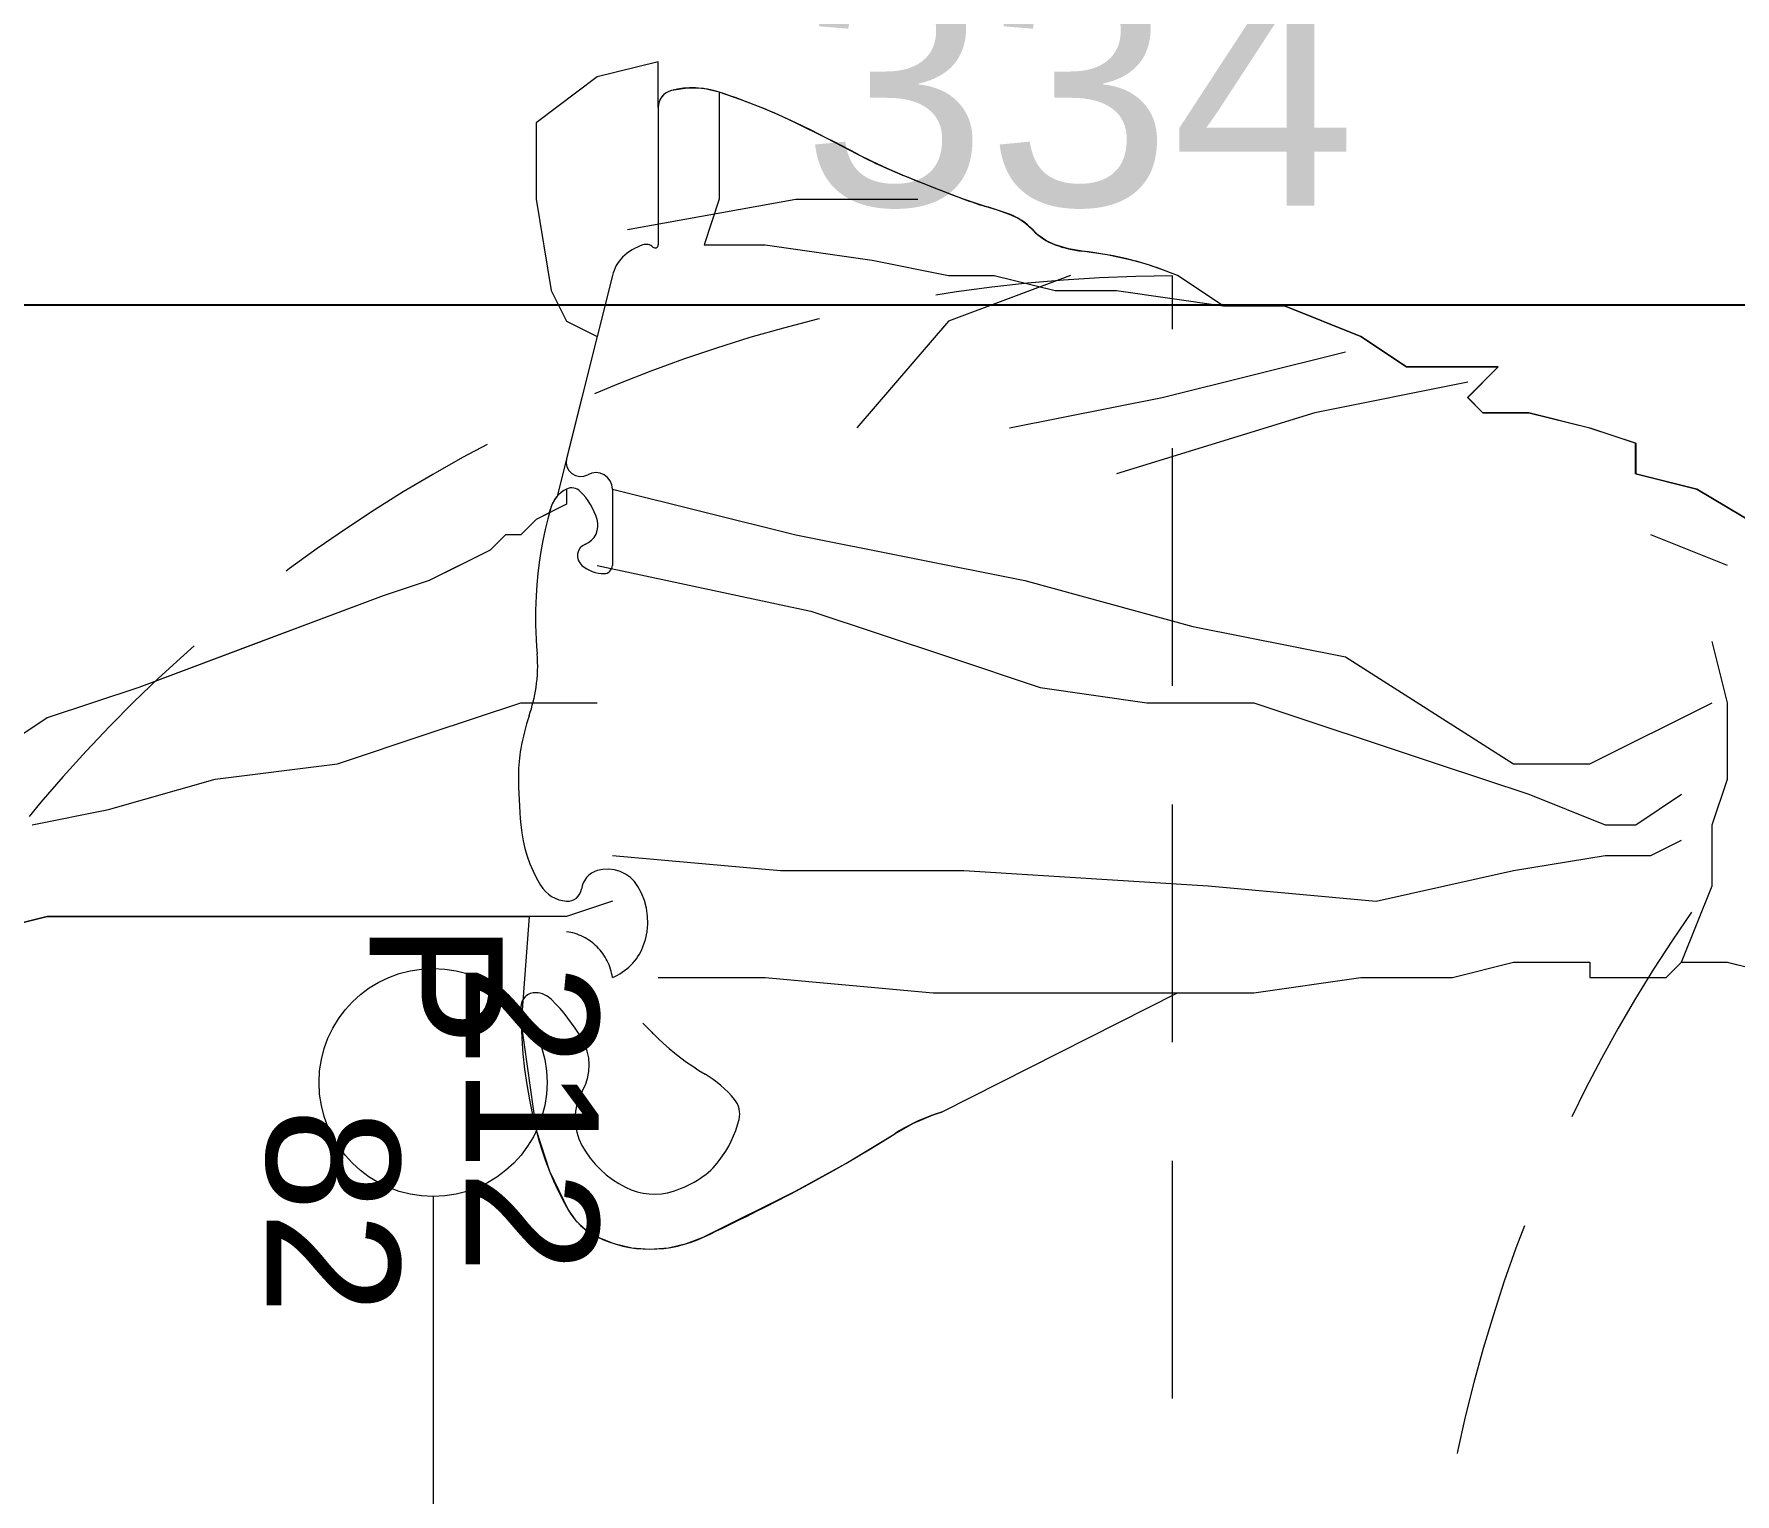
# Model space of a CAD drawing. Header units: centimetres. Extents: x 79741 to 85142, y -55119 to -48201.
# Drawn here: x 82456.8 to 82546.3, y -52517.4 to -52440.6 of the extents above; entities that cross this region are included whole.
import ezdxf

# ---------------------------------------------------------------- set-up
doc = ezdxf.new("R2010")
doc.units = ezdxf.units.CM
doc.header["$LTSCALE"] = 50
doc.header["$MEASUREMENT"] = 0
doc.linetypes.add('CACHE', pattern=[0.375, 0.25, -0.125])
doc.layers.get('0').update_dxf_attribs({"color": 8})
doc.layers.add('COTE 50ème', color=1, linetype='Continuous')
for name, color, linetype, lineweight in [('door', 44, 'Continuous', 5), ('ISOLATION', 252, 'Continuous', 0), ('New_SANITARI BANJO_Pen_No__75', 6, 'Continuous', 18)]:
    doc.layers.add(name, color=color, linetype=linetype, lineweight=lineweight)
doc.styles.add('GENERATED_STYLE_1', font='arial.ttf')
doc.styles.add('RS_TXT_50', font='arial.ttf', dxfattribs={"height": 12.5})
doc.dimstyles.new('RS_50CM_LINEAIRE', dxfattribs={"dimscale": 5, "dimtxt": 12.5, "dimasz": 1.5, "dimexe": 1, "dimexo": 2.5, "dimgap": 1, "dimtad": 1, "dimdec": 1, "dimrnd": 0.5, "dimdsep": 46, "dimtxsty": 'RS_TXT_50', "dimblk1": 'ARCHTICK', "dimblk2": 'ARCHTICK', "dimsah": 1, "dimcen": 2.5, "dimdle": 1, "dimclrt": 4, "dimadec": 0, "dimazin": 2, "dimtfac": 1, "dimtdec": 1, "dimtix": 1, "dimtmove": 2, "dimatfit": 3, "dimfxl": 1, "dimtolj": 1, "dimtzin": 0, "dimarcsym": 0})

# ---------------------------------------------------------------- blocks, each defined once
blk = doc.blocks.new('A$Cdc638156')
at = {"layer": 'door', "linetype": 'CACHE'}
blk.add_line((-1.97, -4.767), (-1.97, 73.043), dxfattribs=at)
at = {"layer": 'door'}
blk.add_line((-40.875, 24.607), (-40.875, -10.352), dxfattribs=at)
blk.add_circle((-40.875, 30.607), 6, dxfattribs=at)
at = {"layer": 'door', "linetype": 'CACHE'}
blk.add_arc((-1.866, -5.03), 78.073, 90.07663, 176.34468, dxfattribs=at)
at = {"layer": 'door', "char_height": 7, "rotation": 270, "style": 'GENERATED_STYLE_1'}
for s, insert, attachment_point in [('\\A1;\\pt0;P', (-44.207, 32.501), 9), ('\\A1;\\pt0;212', (-32.164, 20.554), 3), ('\\A1;\\pt0;82', (-42.625, 18.382), 3)]:
    blk.add_mtext(s, dxfattribs=dict(at, insert=insert, attachment_point=attachment_point))
blk = doc.blocks.new('_ArchTick')
at = {"color": 0, "linetype": 'ByBlock', "const_width": 0.15}
blk.add_lwpolyline([(-0.5, -0.5), (0.5, 0.5)], dxfattribs=at)
blk = doc.blocks.new('*D1213')
at = {"layer": 'COTE 50ème', "color": 0, "lineweight": -2, "ltscale": 0.5, "transparency": 16777216}
for p, q in [((82344.887, -52404.362), (82344.887, -52459.843)), ((82678.637, -52434.362), (82678.637, -52459.843)), ((82339.887, -52454.843), (82683.637, -52454.843))]:
    blk.add_line(p, q, dxfattribs=at)
at = {"layer": 'Defpoints', "color": 0, "ltscale": 0.5, "transparency": 16777216}
for p in [(82344.887, -52391.862), (82678.637, -52421.862), (82678.637, -52454.843)]:
    blk.add_point(p, dxfattribs=at)
at = {"layer": 'COTE 50ème', "color": 0, "lineweight": -2, "ltscale": 0.5, "transparency": 16777216, "xscale": 7.5, "yscale": 7.5, "zscale": 7.5, "rotation": 180}
blk.add_blockref('_ArchTick', (82344.887, -52454.843), dxfattribs=at)
at = {"layer": 'COTE 50ème', "color": 0, "lineweight": -2, "ltscale": 0.5, "transparency": 16777216, "xscale": 7.5, "yscale": 7.5, "zscale": 7.5}
blk.add_blockref('_ArchTick', (82678.637, -52454.843), dxfattribs=at)
at = {"layer": 'COTE 50ème', "color": 4, "ltscale": 0.5, "transparency": 16777216, "insert": (82511.762, -52443.457), "char_height": 12.5, "attachment_point": 5, "style": 'RS_TXT_50'}
blk.add_mtext('\\A1;334', dxfattribs=at)
blk = doc.blocks.new('*D986')
at = {"layer": 'COTE 50ème', "color": 0, "lineweight": -2, "ltscale": 0.5, "transparency": 16777216}
for p, q in [((80170.735, -49717.362), (80170.735, -54397.376)), ((81866.137, -49722.362), (80165.735, -49722.362)), ((83086.143, -54392.376), (80165.735, -54392.376))]:
    blk.add_line(p, q, dxfattribs=at)
at = {"layer": 'Defpoints', "color": 0, "ltscale": 0.5, "transparency": 16777216}
for p in [(81878.637, -49722.362), (80170.735, -54392.376), (83098.643, -54392.376)]:
    blk.add_point(p, dxfattribs=at)
at = {"layer": 'COTE 50ème', "color": 0, "lineweight": -2, "ltscale": 0.5, "transparency": 16777216, "xscale": 7.5, "yscale": 7.5, "zscale": 7.5}
for p, rotation in [((80170.735, -49722.362), 90), ((80170.735, -54392.376), 270)]:
    blk.add_blockref('_ArchTick', p, dxfattribs=dict(at, rotation=rotation))
at = {"layer": 'COTE 50ème', "color": 4, "ltscale": 0.5, "transparency": 16777216, "insert": (80159.352, -52057.369), "char_height": 12.5, "attachment_point": 5, "rotation": 90, "style": 'RS_TXT_50'}
blk.add_mtext('\\A1;4670', dxfattribs=at)
blk = doc.blocks.new('*D1004')
at = {"layer": 'COTE 50ème', "color": 0, "lineweight": -2, "ltscale": 0.5, "transparency": 16777216}
for p, q in [((80263.637, -52559.862), (80263.637, -49609.386)), ((84068.637, -51915.855), (84068.637, -49609.386)), ((80258.637, -49614.386), (84073.637, -49614.386))]:
    blk.add_line(p, q, dxfattribs=at)
at = {"layer": 'Defpoints', "color": 0, "ltscale": 0.5, "transparency": 16777216}
for p in [(84068.637, -49614.386), (84068.637, -51928.355), (80263.637, -52572.362)]:
    blk.add_point(p, dxfattribs=at)
at = {"layer": 'COTE 50ème', "color": 0, "lineweight": -2, "ltscale": 0.5, "transparency": 16777216, "xscale": 7.5, "yscale": 7.5, "zscale": 7.5, "rotation": 180}
blk.add_blockref('_ArchTick', (80263.637, -49614.386), dxfattribs=at)
at = {"layer": 'COTE 50ème', "color": 0, "lineweight": -2, "ltscale": 0.5, "transparency": 16777216, "xscale": 7.5, "yscale": 7.5, "zscale": 7.5}
blk.add_blockref('_ArchTick', (84068.637, -49614.386), dxfattribs=at)
at = {"layer": 'COTE 50ème', "color": 4, "ltscale": 0.5, "transparency": 16777216, "insert": (82166.137, -49602.999), "char_height": 12.5, "attachment_point": 5, "style": 'RS_TXT_50'}
blk.add_mtext('\\A1;3805', dxfattribs=at)

msp = doc.modelspace()

# ---------------------------------------------------------------- linework, layer by layer
at = {"layer": 'New_SANITARI BANJO_Pen_No__75', "color": 240, "linetype": 'Continuous', "lineweight": 5, "true_color": 0xed1f24}
for p, q in [((82489.606, -52442.05), (82486.392, -52442.853)), ((82489.608, -52442.049), (82486.393, -52442.852)), ((82489.606, -52444.459), (82489.606, -52442.05)), ((82486.392, -52442.853), (82483.178, -52445.262)), ((82486.393, -52442.852), (82483.179, -52445.261)), ((82489.718, -52444.018), (82489.657, -52444.158)), ((82489.72, -52444.016), (82489.658, -52444.156)), ((82489.802, -52443.89), (82489.718, -52444.018)), ((82489.804, -52443.888), (82489.72, -52444.016)), ((82489.906, -52443.777), (82489.802, -52443.89)), ((82489.908, -52443.775), (82489.804, -52443.888)), ((82490.028, -52443.683), (82489.906, -52443.777)), ((82490.029, -52443.682), (82489.908, -52443.775)), ((82490.162, -52443.611), (82490.028, -52443.683)), ((82490.164, -52443.609), (82490.029, -52443.682)), ((82490.308, -52443.561), (82490.162, -52443.611)), ((82490.309, -52443.56), (82490.164, -52443.609)), ((82491.146, -52443.434), (82490.308, -52443.561)), ((82490.62, -52443.493), (82490.309, -52443.56)), ((82490.936, -52443.449), (82490.62, -52443.493)), ((82491.254, -52443.428), (82490.936, -52443.449)), ((82491.994, -52443.466), (82491.146, -52443.434)), ((82491.572, -52443.428), (82491.254, -52443.428)), ((82491.89, -52443.452), (82491.572, -52443.428)), ((82492.205, -52443.497), (82491.89, -52443.452)), ((82492.82, -52443.656), (82491.994, -52443.466)), ((82492.516, -52443.565), (82492.205, -52443.497)), ((82492.822, -52443.655), (82492.516, -52443.565)), ((82493.927, -52444.042), (82492.82, -52443.656)), ((82492.822, -52443.655), (82492.822, -52447.67)), ((82493.099, -52443.748), (82492.822, -52443.655)), ((82493.376, -52443.843), (82493.099, -52443.748)), ((82493.653, -52443.941), (82493.376, -52443.843)), ((82493.928, -52444.04), (82493.653, -52443.941)), ((82495.021, -52444.46), (82493.927, -52444.042)), ((82494.203, -52444.142), (82493.928, -52444.04)), ((82489.619, -52444.306), (82489.606, -52444.459)), ((82489.62, -52444.305), (82489.608, -52444.458)), ((82489.608, -52444.458), (82489.608, -52448.473)), ((82489.657, -52444.158), (82489.619, -52444.306)), ((82489.658, -52444.156), (82489.62, -52444.305)), ((82494.477, -52444.245), (82494.203, -52444.142)), ((82494.75, -52444.351), (82494.477, -52444.245)), ((82495.022, -52444.459), (82494.75, -52444.351)), ((82495.937, -52444.845), (82495.021, -52444.46)), ((82495.252, -52444.552), (82495.022, -52444.459)), ((82495.482, -52444.647), (82495.252, -52444.552)), ((82495.71, -52444.744), (82495.482, -52444.647)), ((82495.938, -52444.844), (82495.71, -52444.744)), ((82496.838, -52445.262), (82495.937, -52444.845)), ((82496.165, -52444.945), (82495.938, -52444.844)), ((82496.391, -52445.048), (82496.165, -52444.945)), ((82483.178, -52445.262), (82483.178, -52449.277)), ((82483.179, -52445.261), (82483.179, -52449.276)), ((82496.615, -52445.153), (82496.391, -52445.048)), ((82496.839, -52445.261), (82496.615, -52445.153)), ((82498.464, -52446.069), (82496.838, -52445.262)), ((82497.247, -52445.459), (82496.839, -52445.261)), ((82497.654, -52445.66), (82497.247, -52445.459)), ((82498.06, -52445.863), (82497.654, -52445.66)), ((82498.465, -52446.067), (82498.06, -52445.863)), ((82500.074, -52446.906), (82498.464, -52446.069)), ((82498.869, -52446.274), (82498.465, -52446.067)), ((82499.272, -52446.482), (82498.869, -52446.274)), ((82499.674, -52446.692), (82499.272, -52446.482)), ((82500.075, -52446.904), (82499.674, -52446.692)), ((82492.822, -52447.67), (82492.822, -52449.276)), ((82500.859, -52447.304), (82500.074, -52446.906)), ((82500.075, -52446.904), (82500.27, -52447.007)), ((82500.27, -52447.007), (82500.466, -52447.107)), ((82500.466, -52447.107), (82500.663, -52447.206)), ((82500.663, -52447.206), (82500.86, -52447.303)), ((82501.659, -52447.671), (82500.859, -52447.304)), ((82500.86, -52447.303), (82501.059, -52447.397)), ((82501.059, -52447.397), (82501.259, -52447.49)), ((82501.259, -52447.49), (82501.459, -52447.581)), ((82501.459, -52447.581), (82501.661, -52447.67)), ((82502.466, -52448.015), (82501.659, -52447.671)), ((82501.661, -52447.67), (82501.862, -52447.757)), ((82489.608, -52448.473), (82489.608, -52451.685)), ((82501.862, -52447.757), (82502.064, -52447.843)), ((82502.064, -52447.843), (82502.266, -52447.929)), ((82502.266, -52447.929), (82502.468, -52448.014)), ((82503.279, -52448.347), (82502.466, -52448.015)), ((82502.468, -52448.014), (82502.671, -52448.098)), ((82502.671, -52448.098), (82502.874, -52448.181)), ((82502.874, -52448.181), (82503.077, -52448.264)), ((82503.077, -52448.264), (82503.28, -52448.346)), ((82504.475, -52448.818), (82503.279, -52448.347)), ((82503.28, -52448.346), (82503.579, -52448.465)), ((82503.579, -52448.465), (82503.878, -52448.583)), ((82503.878, -52448.583), (82504.177, -52448.7)), ((82483.178, -52449.277), (82483.982, -52454.095)), ((82483.179, -52449.276), (82483.983, -52454.094)), ((82488, -52450.882), (82496.839, -52449.276)), ((82492.822, -52449.276), (82492.018, -52451.685)), ((82496.839, -52449.276), (82503.268, -52449.276)), ((82504.177, -52448.7), (82504.477, -52448.817)), ((82505.677, -52449.277), (82504.475, -52448.818)), ((82504.477, -52448.817), (82504.777, -52448.933)), ((82504.777, -52448.933), (82505.077, -52449.048)), ((82505.077, -52449.048), (82505.378, -52449.162)), ((82505.378, -52449.162), (82505.679, -52449.276)), ((82506.246, -52449.48), (82505.677, -52449.277)), ((82505.679, -52449.276), (82505.82, -52449.328)), ((82505.82, -52449.328), (82505.962, -52449.38)), ((82505.962, -52449.38), (82506.105, -52449.43)), ((82506.105, -52449.43), (82506.248, -52449.478)), ((82506.823, -52449.661), (82506.246, -52449.48)), ((82506.248, -52449.478), (82506.392, -52449.526)), ((82506.392, -52449.526), (82506.536, -52449.572)), ((82506.536, -52449.572), (82506.68, -52449.616)), ((82506.68, -52449.616), (82506.825, -52449.66)), ((82507.459, -52449.86), (82506.823, -52449.661)), ((82506.984, -52449.708), (82506.825, -52449.66)), ((82507.143, -52449.757), (82506.984, -52449.708)), ((82507.302, -52449.807), (82507.143, -52449.757)), ((82507.46, -52449.859), (82507.302, -52449.807)), ((82508.087, -52450.08), (82507.459, -52449.86)), ((82507.618, -52449.912), (82507.46, -52449.859)), ((82507.776, -52449.966), (82507.618, -52449.912)), ((82507.933, -52450.022), (82507.776, -52449.966)), ((82508.089, -52450.079), (82507.933, -52450.022)), ((82508.53, -52450.284), (82508.087, -52450.08)), ((82508.259, -52450.147), (82508.089, -52450.079)), ((82508.424, -52450.225), (82508.259, -52450.147)), ((82508.584, -52450.312), (82508.424, -52450.225)), ((82508.935, -52450.554), (82508.53, -52450.284)), ((82508.739, -52450.409), (82508.584, -52450.312)), ((82508.888, -52450.515), (82508.739, -52450.409)), ((82509.031, -52450.629), (82508.888, -52450.515)), ((82509.651, -52451.213), (82508.935, -52450.554)), ((82509.166, -52450.752), (82509.031, -52450.629)), ((82509.295, -52450.882), (82509.166, -52450.752)), ((82509.295, -52450.882), (82509.423, -52451.012)), ((82509.423, -52451.012), (82509.558, -52451.134)), ((82509.558, -52451.134), (82509.701, -52451.249)), ((82510.056, -52451.483), (82509.651, -52451.213)), ((82509.701, -52451.249), (82509.85, -52451.354)), ((82487.971, -52452.131), (82487.85, -52452.232)), ((82488.099, -52452.037), (82487.971, -52452.131)), ((82488.231, -52451.95), (82488.099, -52452.037)), ((82488.368, -52451.871), (82488.231, -52451.95)), ((82488.51, -52451.801), (82488.368, -52451.871)), ((82488.655, -52451.738), (82488.51, -52451.801)), ((82488.804, -52451.685), (82488.655, -52451.738)), ((82488.873, -52451.667), (82488.804, -52451.685)), ((82488.943, -52451.659), (82488.873, -52451.667)), ((82489.014, -52451.661), (82488.943, -52451.659)), ((82489.084, -52451.672), (82489.014, -52451.661)), ((82489.152, -52451.692), (82489.084, -52451.672)), ((82489.216, -52451.721), (82489.152, -52451.692)), ((82489.276, -52451.758), (82489.216, -52451.721)), ((82489.331, -52451.804), (82489.276, -52451.758)), ((82489.331, -52451.804), (82489.37, -52451.831)), ((82489.37, -52451.831), (82489.415, -52451.846)), ((82489.415, -52451.846), (82489.462, -52451.848)), ((82489.462, -52451.848), (82489.508, -52451.835)), ((82489.508, -52451.835), (82489.549, -52451.81)), ((82489.549, -52451.81), (82489.581, -52451.775)), ((82489.581, -52451.775), (82489.601, -52451.732)), ((82489.601, -52451.732), (82489.608, -52451.685)), ((82492.018, -52451.685), (82492.822, -52451.685)), ((82492.822, -52451.685), (82495.232, -52451.685)), ((82495.232, -52451.685), (82500.857, -52452.488)), ((82509.85, -52451.354), (82510.005, -52451.451)), ((82510.005, -52451.451), (82510.165, -52451.539)), ((82510.498, -52451.686), (82510.056, -52451.483)), ((82510.165, -52451.539), (82510.33, -52451.617)), ((82510.33, -52451.617), (82510.5, -52451.685)), ((82511.197, -52451.897), (82510.498, -52451.686)), ((82510.5, -52451.685), (82510.672, -52451.745)), ((82510.672, -52451.745), (82510.846, -52451.801)), ((82510.846, -52451.801), (82511.022, -52451.851)), ((82511.022, -52451.851), (82511.199, -52451.895)), ((82511.916, -52452.022), (82511.197, -52451.897)), ((82511.199, -52451.895), (82511.377, -52451.935)), ((82511.377, -52451.935), (82511.557, -52451.969)), ((82511.557, -52451.969), (82511.737, -52451.997)), ((82511.737, -52451.997), (82511.918, -52452.02)), ((82513.224, -52452.212), (82511.916, -52452.022)), ((82512.246, -52452.06), (82511.918, -52452.02)), ((82512.574, -52452.105), (82512.246, -52452.06)), ((82512.9, -52452.155), (82512.574, -52452.105)), ((82513.226, -52452.211), (82512.9, -52452.155)), ((82487.282, -52453.028), (82487.235, -52453.158)), ((82487.337, -52452.902), (82487.282, -52453.028)), ((82487.401, -52452.779), (82487.337, -52452.902)), ((82487.473, -52452.662), (82487.401, -52452.779)), ((82487.553, -52452.549), (82487.473, -52452.662)), ((82487.641, -52452.442), (82487.553, -52452.549)), ((82487.735, -52452.341), (82487.641, -52452.442)), ((82487.85, -52452.232), (82487.735, -52452.341)), ((82500.857, -52452.488), (82504.875, -52453.291)), ((82514.516, -52452.489), (82513.224, -52452.212)), ((82513.55, -52452.272), (82513.226, -52452.211)), ((82513.874, -52452.339), (82513.55, -52452.272)), ((82514.196, -52452.411), (82513.874, -52452.339)), ((82514.518, -52452.488), (82514.196, -52452.411)), ((82514.984, -52452.616), (82514.516, -52452.489)), ((82514.635, -52452.518), (82514.518, -52452.488)), ((82514.752, -52452.549), (82514.635, -52452.518)), ((82514.869, -52452.581), (82514.752, -52452.549)), ((82514.986, -52452.614), (82514.869, -52452.581)), ((82515.447, -52452.76), (82514.984, -52452.616)), ((82515.102, -52452.649), (82514.986, -52452.614)), ((82515.218, -52452.684), (82515.102, -52452.649)), ((82515.334, -52452.721), (82515.218, -52452.684)), ((82515.449, -52452.759), (82515.334, -52452.721)), ((82516.19, -52453.017), (82515.447, -52452.76)), ((82515.636, -52452.822), (82515.449, -52452.759)), ((82515.821, -52452.885), (82515.636, -52452.822)), ((82516.007, -52452.95), (82515.821, -52452.885)), ((82516.192, -52453.016), (82516.007, -52452.95)), ((82516.926, -52453.292), (82516.19, -52453.017)), ((82516.377, -52453.083), (82516.192, -52453.016)), ((82487.197, -52453.291), (82486.393, -52456.503)), ((82487.235, -52453.158), (82487.197, -52453.291)), ((82511.303, -52453.291), (82504.875, -52455.7)), ((82504.875, -52453.291), (82507.286, -52453.291)), ((82507.286, -52453.291), (82510.5, -52454.094)), ((82516.561, -52453.151), (82516.377, -52453.083)), ((82516.745, -52453.221), (82516.561, -52453.151)), ((82516.928, -52453.291), (82516.745, -52453.221)), ((82519.337, -52454.898), (82516.926, -52453.292)), ((82483.982, -52454.095), (82484.785, -52455.701)), ((82483.983, -52454.094), (82484.786, -52455.7)), ((82510.5, -52454.094), (82513.714, -52454.094)), ((82513.714, -52454.094), (82519.339, -52454.897)), ((82484.785, -52455.701), (82486.392, -52456.504)), ((82504.875, -52455.7), (82500.054, -52461.321)), ((82522.551, -52454.898), (82519.337, -52454.898)), ((82519.339, -52454.897), (82522.553, -52454.897)), ((82526.569, -52456.504), (82522.551, -52454.898)), ((82522.553, -52454.897), (82526.571, -52456.503)), ((82486.392, -52456.504), (82484.29, -52464.908)), ((82486.393, -52456.503), (82485.59, -52459.715)), ((82528.979, -52458.11), (82526.569, -52456.504)), ((82526.571, -52456.503), (82528.981, -52458.109)), ((82516.125, -52459.715), (82525.767, -52457.306)), ((82533.8, -52458.11), (82528.979, -52458.11)), ((82528.981, -52458.109), (82531.392, -52458.109)), ((82531.392, -52458.109), (82533.803, -52458.109)), ((82532.193, -52459.716), (82533.8, -52458.11)), ((82533.803, -52458.109), (82532.196, -52459.715)), ((82532.196, -52458.912), (82524.16, -52460.518)), ((82485.59, -52459.715), (82484.786, -52462.927)), ((82508.089, -52461.321), (82516.125, -52459.715)), ((82532.997, -52460.519), (82532.193, -52459.716)), ((82532.196, -52459.715), (82532.999, -52460.518)), ((82524.16, -52460.518), (82513.714, -52463.73)), ((82535.407, -52460.519), (82532.997, -52460.519)), ((82532.999, -52460.518), (82535.41, -52460.518)), ((82538.622, -52461.322), (82535.407, -52460.519)), ((82535.41, -52460.518), (82538.624, -52461.321)), ((82541.032, -52462.125), (82538.622, -52461.322)), ((82538.624, -52461.321), (82541.035, -52462.124)), ((82541.032, -52463.731), (82541.032, -52462.125)), ((82541.035, -52462.124), (82541.035, -52463.73)), ((82484.786, -52462.927), (82484.764, -52463.148)), ((82484.764, -52463.148), (82484.807, -52463.366)), ((82484.807, -52463.366), (82484.91, -52463.563)), ((82484.91, -52463.563), (82485.065, -52463.722)), ((82485.065, -52463.722), (82485.259, -52463.829)), ((82485.698, -52463.859), (82485.905, -52463.779)), ((82486.114, -52463.695), (82485.905, -52463.779)), ((82486.337, -52463.667), (82486.114, -52463.695)), ((82486.56, -52463.698), (82486.337, -52463.667)), ((82486.767, -52463.785), (82486.56, -52463.698)), ((82486.945, -52463.923), (82486.767, -52463.785)), ((82544.246, -52464.534), (82541.032, -52463.731)), ((82541.035, -52463.73), (82544.249, -52464.533)), ((82484.64, -52464.614), (82484.502, -52464.709)), ((82484.786, -52464.533), (82484.64, -52464.614)), ((82484.877, -52464.498), (82484.786, -52464.533)), ((82484.786, -52464.533), (82484.786, -52465.336)), ((82484.972, -52464.477), (82484.877, -52464.498)), ((82485.069, -52464.471), (82484.972, -52464.477)), ((82485.166, -52464.479), (82485.069, -52464.471)), ((82485.26, -52464.503), (82485.166, -52464.479)), ((82485.259, -52463.829), (82485.476, -52463.876)), ((82485.35, -52464.541), (82485.26, -52464.503)), ((82485.433, -52464.592), (82485.35, -52464.541)), ((82485.507, -52464.655), (82485.433, -52464.592)), ((82485.476, -52463.876), (82485.698, -52463.859)), ((82485.656, -52464.814), (82485.507, -52464.655)), ((82487.082, -52464.102), (82486.945, -52463.923)), ((82487.168, -52464.31), (82487.082, -52464.102)), ((82487.197, -52464.533), (82487.168, -52464.31)), ((82487.197, -52464.533), (82496.839, -52466.942)), ((82487.197, -52464.533), (82487.197, -52467.745)), ((82548.264, -52466.943), (82544.246, -52464.534)), ((82544.249, -52464.533), (82548.267, -52466.942)), ((82484.786, -52465.336), (82483.179, -52466.139)), ((82483.95, -52465.527), (82483.796, -52466.094)), ((82483.949, -52465.528), (82483.911, -52465.66)), ((82484.031, -52465.305), (82483.949, -52465.528)), ((82484.004, -52465.369), (82483.95, -52465.527)), ((82484.075, -52465.217), (82484.004, -52465.369)), ((82484.145, -52465.096), (82484.031, -52465.305)), ((82484.161, -52465.074), (82484.075, -52465.217)), ((82484.29, -52464.908), (82484.145, -52465.096)), ((82484.262, -52464.941), (82484.161, -52465.074)), ((82484.376, -52464.819), (82484.262, -52464.941)), ((82484.502, -52464.709), (82484.376, -52464.819)), ((82485.796, -52464.982), (82485.656, -52464.814)), ((82485.925, -52465.158), (82485.796, -52464.982)), ((82486.042, -52465.342), (82485.925, -52465.158)), ((82486.148, -52465.533), (82486.042, -52465.342)), ((82486.242, -52465.73), (82486.148, -52465.533)), ((82483.178, -52466.14), (82482.375, -52466.943)), ((82483.179, -52466.139), (82482.376, -52466.942)), ((82483.875, -52465.792), (82483.178, -52466.14)), ((82483.796, -52466.094), (82483.659, -52466.666)), ((82483.911, -52465.66), (82483.875, -52465.792)), ((82486.324, -52465.932), (82486.242, -52465.73)), ((82486.393, -52466.139), (82486.324, -52465.932)), ((82486.432, -52466.332), (82486.393, -52466.139)), ((82486.435, -52466.528), (82486.432, -52466.332)), ((82481.571, -52466.943), (82480.767, -52467.746)), ((82481.572, -52466.942), (82480.769, -52467.745)), ((82482.375, -52466.943), (82481.571, -52466.943)), ((82482.376, -52466.942), (82481.572, -52466.942)), ((82483.538, -52467.241), (82483.433, -52467.819)), ((82483.659, -52466.666), (82483.538, -52467.241)), ((82485.774, -52467.432), (82485.948, -52467.342)), ((82485.948, -52467.342), (82486.103, -52467.221)), ((82486.103, -52467.221), (82486.233, -52467.074)), ((82486.233, -52467.074), (82486.334, -52466.906)), ((82486.334, -52466.906), (82486.402, -52466.721)), ((82486.402, -52466.721), (82486.435, -52466.528)), ((82496.839, -52466.942), (82508.893, -52469.351)), ((82545.856, -52468.548), (82541.838, -52466.942)), ((82480.767, -52467.746), (82477.553, -52469.352)), ((82480.769, -52467.745), (82479.161, -52468.548)), ((82483.433, -52467.819), (82483.345, -52468.4)), ((82485.369, -52467.939), (82485.363, -52468.108)), ((82485.363, -52468.108), (82485.4, -52468.272)), ((82485.418, -52467.777), (82485.369, -52467.939)), ((82485.4, -52468.272), (82485.477, -52468.423)), ((82485.505, -52467.633), (82485.418, -52467.777)), ((82485.627, -52467.515), (82485.505, -52467.633)), ((82485.774, -52467.432), (82485.627, -52467.515)), ((82487.197, -52467.745), (82487.197, -52468.548)), ((82479.161, -52468.548), (82477.554, -52469.351)), ((82483.273, -52468.983), (82483.218, -52469.568)), ((82483.345, -52468.4), (82483.273, -52468.983)), ((82485.477, -52468.423), (82485.59, -52468.548)), ((82485.59, -52468.548), (82485.715, -52468.647)), ((82485.715, -52468.647), (82485.848, -52468.734)), ((82485.848, -52468.734), (82485.989, -52468.81)), ((82485.989, -52468.81), (82486.136, -52468.872)), ((82486.136, -52468.872), (82486.288, -52468.921)), ((82486.288, -52468.921), (82486.443, -52468.956)), ((82486.393, -52468.548), (82497.643, -52470.957)), ((82486.443, -52468.956), (82486.602, -52468.977)), ((82486.602, -52468.977), (82486.761, -52468.984)), ((82486.761, -52468.984), (82486.846, -52468.976)), ((82486.846, -52468.976), (82486.928, -52468.951)), ((82486.928, -52468.951), (82487.003, -52468.911)), ((82487.003, -52468.911), (82487.069, -52468.857)), ((82487.069, -52468.857), (82487.123, -52468.791)), ((82487.123, -52468.791), (82487.164, -52468.715)), ((82487.164, -52468.715), (82487.189, -52468.633)), ((82487.189, -52468.633), (82487.197, -52468.548)), ((82477.553, -52469.352), (82475.143, -52470.155)), ((82477.554, -52469.351), (82475.144, -52470.154)), ((82483.218, -52469.568), (82483.179, -52470.154)), ((82508.893, -52469.351), (82517.732, -52471.76)), ((82475.143, -52470.155), (82462.286, -52474.973)), ((82475.144, -52470.154), (82468.715, -52472.563)), ((82483.153, -52470.916), (82483.15, -52471.297)), ((82483.163, -52470.535), (82483.153, -52470.916)), ((82483.179, -52470.154), (82483.163, -52470.535)), ((82497.643, -52470.957), (82504.875, -52473.366)), ((82483.15, -52471.297), (82483.154, -52471.679)), ((82483.154, -52471.679), (82483.165, -52472.06)), ((82517.732, -52471.76), (82525.767, -52473.366)), ((82468.715, -52472.563), (82462.287, -52474.973)), ((82483.165, -52472.06), (82483.182, -52472.441)), ((82483.182, -52472.441), (82483.205, -52472.821)), ((82545.856, -52475.776), (82545.052, -52472.563)), ((82483.205, -52472.821), (82483.236, -52473.201)), ((82483.252, -52473.422), (82483.236, -52473.201)), ((82483.262, -52473.644), (82483.252, -52473.422)), ((82483.265, -52473.866), (82483.262, -52473.644)), ((82504.875, -52473.366), (82509.696, -52474.973)), ((82525.767, -52473.366), (82534.606, -52478.988)), ((82483.21, -52474.753), (82483.233, -52474.532)), ((82483.233, -52474.532), (82483.251, -52474.31)), ((82483.251, -52474.31), (82483.261, -52474.088)), ((82483.261, -52474.088), (82483.265, -52473.866)), ((82462.286, -52474.973), (82457.465, -52476.579)), ((82462.287, -52474.973), (82457.466, -52476.579)), ((82483.073, -52475.538), (82483.113, -52475.35)), ((82483.113, -52475.35), (82483.148, -52475.162)), ((82483.148, -52475.162), (82483.179, -52474.973)), ((82483.179, -52474.973), (82483.21, -52474.753)), ((82509.696, -52474.973), (82515.321, -52475.776)), ((82477.554, -52477.382), (82482.376, -52475.776)), ((82482.376, -52475.776), (82485.59, -52475.776)), ((82482.817, -52476.461), (82482.876, -52476.278)), ((82482.876, -52476.278), (82482.932, -52476.095)), ((82482.932, -52476.095), (82482.983, -52475.91)), ((82482.983, -52475.91), (82483.03, -52475.724)), ((82483.03, -52475.724), (82483.073, -52475.538)), ((82485.59, -52475.776), (82486.393, -52475.776)), ((82515.321, -52475.776), (82520.946, -52475.776)), ((82520.946, -52475.776), (82530.589, -52478.988)), ((82538.624, -52478.988), (82545.052, -52475.776)), ((82545.856, -52479.791), (82545.856, -52475.776)), ((82457.465, -52476.579), (82455.055, -52478.185)), ((82457.466, -52476.579), (82455.055, -52478.185)), ((82482.622, -52477.099), (82482.564, -52477.314)), ((82482.683, -52476.885), (82482.622, -52477.099)), ((82482.748, -52476.672), (82482.683, -52476.885)), ((82482.817, -52476.461), (82482.748, -52476.672)), ((82472.733, -52478.988), (82477.554, -52477.382)), ((82482.417, -52477.966), (82482.376, -52478.185)), ((82482.462, -52477.748), (82482.417, -52477.966)), ((82482.511, -52477.531), (82482.462, -52477.748)), ((82482.564, -52477.314), (82482.511, -52477.531)), ((82466.305, -52479.791), (82472.733, -52478.988)), ((82482.284, -52478.873), (82482.27, -52479.046)), ((82482.301, -52478.7), (82482.284, -52478.873)), ((82482.322, -52478.528), (82482.301, -52478.7)), ((82482.347, -52478.356), (82482.322, -52478.528)), ((82482.376, -52478.185), (82482.347, -52478.356)), ((82530.589, -52478.988), (82535.41, -52480.594)), ((82534.606, -52478.988), (82538.624, -52478.988)), ((82460.68, -52481.397), (82466.305, -52479.791)), ((82482.255, -52479.393), (82482.253, -52479.567)), ((82482.253, -52479.567), (82482.255, -52479.897)), ((82482.261, -52479.22), (82482.255, -52479.393)), ((82482.255, -52479.897), (82482.261, -52480.226)), ((82482.27, -52479.046), (82482.261, -52479.22)), ((82545.052, -52482.2), (82545.856, -52479.791)), ((82482.261, -52480.226), (82482.27, -52480.555)), ((82482.27, -52480.555), (82482.284, -52480.885)), ((82535.41, -52480.594), (82539.428, -52482.2)), ((82541.035, -52482.2), (82543.445, -52480.594)), ((82456.662, -52482.2), (82460.68, -52481.397)), ((82482.284, -52480.885), (82482.301, -52481.214)), ((82482.301, -52481.214), (82482.322, -52481.543)), ((82482.322, -52481.543), (82482.347, -52481.871)), ((82482.347, -52481.871), (82482.376, -52482.2)), ((82482.376, -52482.2), (82482.427, -52482.619)), ((82539.428, -52482.2), (82541.035, -52482.2)), ((82545.052, -52485.412), (82545.052, -52482.2)), ((82482.427, -52482.619), (82482.501, -52483.034)), ((82482.501, -52483.034), (82482.598, -52483.444)), ((82482.598, -52483.444), (82482.718, -52483.849)), ((82541.838, -52483.806), (82543.445, -52483.003)), ((82482.718, -52483.849), (82482.861, -52484.246)), ((82482.861, -52484.246), (82483.026, -52484.634)), ((82487.197, -52483.806), (82496.036, -52484.609)), ((82534.606, -52484.609), (82539.428, -52483.806)), ((82539.428, -52483.806), (82541.838, -52483.806)), ((82483.026, -52484.634), (82483.212, -52485.013)), ((82483.212, -52485.013), (82483.419, -52485.381)), ((82485.659, -52485.256), (82485.602, -52485.413)), ((82485.739, -52485.108), (82485.659, -52485.256)), ((82485.838, -52484.972), (82485.739, -52485.108)), ((82485.956, -52484.853), (82485.838, -52484.972)), ((82486.09, -52484.751), (82485.956, -52484.853)), ((82486.237, -52484.669), (82486.09, -52484.751)), ((82486.393, -52484.609), (82486.237, -52484.669)), ((82486.696, -52484.544), (82486.393, -52484.609)), ((82487.006, -52484.529), (82486.696, -52484.544)), ((82487.313, -52484.566), (82487.006, -52484.529)), ((82487.61, -52484.653), (82487.313, -52484.566)), ((82487.889, -52484.788), (82487.61, -52484.653)), ((82488.142, -52484.967), (82487.889, -52484.788)), ((82488.362, -52485.185), (82488.142, -52484.967)), ((82488.543, -52485.436), (82488.362, -52485.185)), ((82496.036, -52484.609), (82505.679, -52484.609)), ((82505.679, -52484.609), (82518.535, -52485.412)), ((82527.374, -52486.215), (82534.606, -52484.609)), ((82483.419, -52485.381), (82483.536, -52485.552)), ((82483.536, -52485.552), (82483.674, -52485.708)), ((82483.674, -52485.708), (82483.829, -52485.847)), ((82483.829, -52485.847), (82484, -52485.966)), ((82484, -52485.966), (82484.184, -52486.063)), ((82484.184, -52486.063), (82484.378, -52486.138)), ((82484.378, -52486.138), (82484.58, -52486.189)), ((82485.06, -52486.181), (82485.187, -52486.127)), ((82485.187, -52486.127), (82485.302, -52486.05)), ((82485.302, -52486.05), (82485.401, -52485.953)), ((82485.401, -52485.953), (82485.479, -52485.839)), ((82485.479, -52485.839), (82485.535, -52485.713)), ((82485.535, -52485.713), (82485.567, -52485.578)), ((82485.602, -52485.413), (82485.567, -52485.578)), ((82488.735, -52485.803), (82488.543, -52485.436)), ((82488.884, -52486.189), (82488.735, -52485.803)), ((82518.535, -52485.412), (82527.374, -52486.215)), ((82543.445, -52489.427), (82545.052, -52485.412)), ((82454.251, -52487.821), (82457.465, -52487.018)), ((82457.466, -52487.018), (82454.251, -52487.821)), ((82457.465, -52487.018), (82482.811, -52487.018)), ((82461.483, -52487.018), (82457.466, -52487.018)), ((82463.894, -52487.018), (82461.483, -52487.018)), ((82467.108, -52487.018), (82463.894, -52487.018)), ((82471.126, -52487.018), (82467.108, -52487.018)), ((82475.947, -52487.018), (82471.126, -52487.018)), ((82479.161, -52487.018), (82475.947, -52487.018)), ((82482.376, -52487.018), (82479.161, -52487.018)), ((82484.786, -52487.018), (82482.376, -52487.018)), ((82482.811, -52487.018), (82482.389, -52492.659)), ((82484.58, -52486.189), (82484.786, -52486.215)), ((82484.786, -52486.215), (82484.925, -52486.211)), ((82487.197, -52486.215), (82484.786, -52487.018)), ((82484.925, -52486.211), (82485.06, -52486.181)), ((82488.988, -52486.59), (82488.884, -52486.189)), ((82489.046, -52487), (82488.988, -52486.59)), ((82489.056, -52487.413), (82489.046, -52487)), ((82484.899, -52487.839), (82484.786, -52487.821)), ((82485.011, -52487.862), (82484.899, -52487.839)), ((82485.122, -52487.89), (82485.011, -52487.862)), ((82485.232, -52487.921), (82485.122, -52487.89)), ((82485.34, -52487.958), (82485.232, -52487.921)), ((82485.447, -52487.998), (82485.34, -52487.958)), ((82488.934, -52488.231), (82489.018, -52487.826)), ((82489.018, -52487.826), (82489.056, -52487.413)), ((82485.552, -52488.043), (82485.447, -52487.998)), ((82485.655, -52488.092), (82485.552, -52488.043)), ((82485.756, -52488.145), (82485.655, -52488.092)), ((82485.855, -52488.202), (82485.756, -52488.145)), ((82485.952, -52488.263), (82485.855, -52488.202)), ((82486.046, -52488.328), (82485.952, -52488.263)), ((82486.137, -52488.397), (82486.046, -52488.328)), ((82486.225, -52488.469), (82486.137, -52488.397)), ((82486.311, -52488.545), (82486.225, -52488.469)), ((82486.393, -52488.624), (82486.311, -52488.545)), ((82486.472, -52488.706), (82486.393, -52488.624)), ((82486.548, -52488.792), (82486.472, -52488.706)), ((82486.62, -52488.88), (82486.548, -52488.792)), ((82488.684, -52488.886), (82488.747, -52488.757)), ((82488.747, -52488.757), (82488.804, -52488.624)), ((82488.804, -52488.624), (82488.934, -52488.231)), ((82486.689, -52488.971), (82486.62, -52488.88)), ((82486.754, -52489.065), (82486.689, -52488.971)), ((82486.815, -52489.162), (82486.754, -52489.065)), ((82486.872, -52489.261), (82486.815, -52489.162)), ((82486.925, -52489.362), (82486.872, -52489.261)), ((82486.974, -52489.465), (82486.925, -52489.362)), ((82487.019, -52489.57), (82486.974, -52489.465)), ((82487.06, -52489.677), (82487.019, -52489.57)), ((82487.096, -52489.785), (82487.06, -52489.677)), ((82487.956, -52489.779), (82488.068, -52489.683)), ((82488.068, -52489.683), (82488.175, -52489.581)), ((82488.175, -52489.581), (82488.274, -52489.477)), ((82488.274, -52489.477), (82488.368, -52489.367)), ((82488.368, -52489.367), (82488.456, -52489.253)), ((82488.456, -52489.253), (82488.538, -52489.135)), ((82488.538, -52489.135), (82488.614, -52489.012)), ((82488.614, -52489.012), (82488.684, -52488.886)), ((82531.39, -52490.23), (82534.604, -52489.427)), ((82531.392, -52490.23), (82534.606, -52489.427)), ((82534.604, -52489.427), (82538.622, -52489.427)), ((82534.606, -52489.427), (82538.624, -52489.427)), ((82538.622, -52489.427), (82538.622, -52490.23)), ((82538.624, -52489.427), (82538.624, -52490.23)), ((82542.639, -52490.23), (82543.443, -52489.427)), ((82542.642, -52490.23), (82543.445, -52489.427)), ((82543.443, -52489.427), (82545.853, -52489.427)), ((82543.445, -52489.427), (82545.856, -52489.427)), ((82545.853, -52489.427), (82549.067, -52490.23)), ((82545.856, -52489.427), (82549.07, -52490.23)), ((82487.128, -52489.895), (82487.096, -52489.785)), ((82487.155, -52490.005), (82487.128, -52489.895)), ((82487.178, -52490.117), (82487.155, -52490.005)), ((82487.197, -52490.23), (82487.178, -52490.117)), ((82487.197, -52490.23), (82487.332, -52490.171)), ((82487.332, -52490.171), (82487.464, -52490.105)), ((82487.464, -52490.105), (82487.593, -52490.033)), ((82487.593, -52490.033), (82487.718, -52489.955)), ((82487.718, -52489.955), (82487.839, -52489.87)), ((82487.839, -52489.87), (82487.956, -52489.779)), ((82489.608, -52490.23), (82495.232, -52490.23)), ((82495.232, -52490.23), (82504.071, -52491.033)), ((82520.944, -52491.033), (82526.569, -52490.23)), ((82520.946, -52491.033), (82526.571, -52490.23)), ((82526.569, -52490.23), (82531.39, -52490.23)), ((82526.571, -52490.23), (82531.392, -52490.23)), ((82538.622, -52490.23), (82542.639, -52490.23)), ((82538.624, -52490.23), (82542.642, -52490.23)), ((82482.438, -52491.496), (82482.392, -52491.643)), ((82482.513, -52491.36), (82482.438, -52491.496)), ((82482.614, -52491.243), (82482.513, -52491.36)), ((82482.736, -52491.148), (82482.614, -52491.243)), ((82482.875, -52491.08), (82482.736, -52491.148)), ((82483.025, -52491.041), (82482.875, -52491.08)), ((82483.179, -52491.033), (82483.025, -52491.041)), ((82483.293, -52491.044), (82483.179, -52491.033)), ((82483.405, -52491.065), (82483.293, -52491.044)), ((82483.515, -52491.097), (82483.405, -52491.065)), ((82483.621, -52491.138), (82483.515, -52491.097)), ((82483.723, -52491.189), (82483.621, -52491.138)), ((82483.82, -52491.249), (82483.723, -52491.189)), ((82483.911, -52491.318), (82483.82, -52491.249)), ((82483.995, -52491.395), (82483.911, -52491.318)), ((82484.222, -52491.628), (82483.995, -52491.395)), ((82504.071, -52491.033), (82511.303, -52491.033)), ((82504.515, -52497.326), (82516.926, -52491.033)), ((82504.516, -52497.326), (82516.928, -52491.033)), ((82511.303, -52491.033), (82516.928, -52491.033)), ((82516.926, -52491.033), (82520.944, -52491.033)), ((82516.928, -52491.033), (82520.946, -52491.033)), ((82482.392, -52491.643), (82482.376, -52491.797)), ((82482.376, -52491.797), (82482.389, -52492.613)), ((82484.441, -52491.868), (82484.222, -52491.628)), ((82484.652, -52492.115), (82484.441, -52491.868)), ((82484.856, -52492.369), (82484.652, -52492.115)), ((82485.052, -52492.629), (82484.856, -52492.369)), ((82482.389, -52492.613), (82482.427, -52493.428)), ((82482.389, -52492.659), (82483.178, -52498.26)), ((82485.24, -52492.894), (82485.052, -52492.629)), ((82485.419, -52493.165), (82485.24, -52492.894)), ((82485.59, -52493.442), (82485.419, -52493.165)), ((82488.804, -52492.639), (82488.855, -52492.692)), ((82488.855, -52492.692), (82488.906, -52492.745)), ((82488.906, -52492.745), (82488.958, -52492.798)), ((82488.958, -52492.798), (82489.01, -52492.851)), ((82489.01, -52492.851), (82489.061, -52492.903)), ((82489.061, -52492.903), (82489.113, -52492.956)), ((82489.113, -52492.956), (82489.165, -52493.008)), ((82489.165, -52493.008), (82489.217, -52493.06)), ((82489.217, -52493.06), (82489.265, -52493.108)), ((82489.265, -52493.108), (82489.314, -52493.156)), ((82489.314, -52493.156), (82489.363, -52493.204)), ((82489.363, -52493.204), (82489.411, -52493.252)), ((82489.411, -52493.252), (82489.46, -52493.3)), ((82489.46, -52493.3), (82489.509, -52493.347)), ((82482.427, -52493.428), (82482.49, -52494.242)), ((82485.754, -52493.765), (82485.59, -52493.442)), ((82485.875, -52494.107), (82485.754, -52493.765)), ((82485.95, -52494.462), (82485.875, -52494.107)), ((82489.509, -52493.347), (82489.558, -52493.395)), ((82489.558, -52493.395), (82489.608, -52493.442)), ((82489.608, -52493.442), (82489.892, -52493.707)), ((82489.892, -52493.707), (82490.184, -52493.964)), ((82490.184, -52493.964), (82490.483, -52494.212)), ((82490.483, -52494.212), (82490.789, -52494.452)), ((82482.49, -52494.242), (82482.578, -52495.053)), ((82482.578, -52495.053), (82482.691, -52495.862)), ((82485.977, -52494.823), (82485.95, -52494.462)), ((82485.956, -52495.185), (82485.977, -52494.823)), ((82490.789, -52494.452), (82491.101, -52494.683)), ((82491.101, -52494.683), (82491.42, -52494.905)), ((82491.42, -52494.905), (82491.745, -52495.119)), ((82491.745, -52495.119), (82492.076, -52495.323)), ((82482.691, -52495.862), (82482.829, -52496.666)), ((82485.614, -52496.211), (82485.773, -52495.885)), ((82485.773, -52495.885), (82485.888, -52495.541)), ((82485.888, -52495.541), (82485.956, -52495.185)), ((82492.293, -52495.459), (82492.076, -52495.323)), ((82492.505, -52495.604), (82492.293, -52495.459)), ((82492.709, -52495.759), (82492.505, -52495.604)), ((82492.908, -52495.922), (82492.709, -52495.759)), ((82493.099, -52496.093), (82492.908, -52495.922)), ((82482.829, -52496.666), (82482.992, -52497.466)), ((82485.33, -52496.898), (82485.255, -52497.263)), ((82485.45, -52496.545), (82485.33, -52496.898)), ((82485.614, -52496.211), (82485.45, -52496.545)), ((82493.282, -52496.273), (82493.099, -52496.093)), ((82493.458, -52496.46), (82493.282, -52496.273)), ((82493.625, -52496.654), (82493.458, -52496.46)), ((82493.707, -52496.766), (82493.625, -52496.654)), ((82493.775, -52496.887), (82493.707, -52496.766)), ((82493.829, -52497.015), (82493.775, -52496.887)), ((82482.992, -52497.466), (82483.179, -52498.26)), ((82485.255, -52497.263), (82485.228, -52497.634)), ((82485.228, -52497.634), (82485.249, -52498.006)), ((82493.78, -52497.989), (82493.861, -52497.698)), ((82493.867, -52497.148), (82493.829, -52497.015)), ((82493.861, -52497.698), (82493.887, -52497.562)), ((82493.89, -52497.285), (82493.867, -52497.148)), ((82493.887, -52497.562), (82493.897, -52497.423)), ((82493.897, -52497.423), (82493.89, -52497.285)), ((82503.033, -52497.902), (82504.07, -52497.457)), ((82503.289, -52497.781), (82503.034, -52497.903)), ((82503.547, -52497.666), (82503.289, -52497.781)), ((82503.808, -52497.558), (82503.547, -52497.666)), ((82504.071, -52497.457), (82503.808, -52497.558)), ((82504.07, -52497.457), (82504.29, -52497.384)), ((82504.126, -52497.438), (82504.071, -52497.457)), ((82504.181, -52497.419), (82504.126, -52497.438)), ((82504.236, -52497.401), (82504.181, -52497.419)), ((82504.292, -52497.384), (82504.236, -52497.401)), ((82504.29, -52497.384), (82504.515, -52497.326)), ((82504.348, -52497.368), (82504.292, -52497.384)), ((82504.404, -52497.353), (82504.348, -52497.368)), ((82504.46, -52497.339), (82504.404, -52497.353)), ((82504.516, -52497.326), (82504.46, -52497.339)), ((82483.178, -52498.26), (82483.88, -52500.414)), ((82483.179, -52498.26), (82483.327, -52498.807)), ((82485.249, -52498.006), (82485.317, -52498.372)), ((82485.317, -52498.372), (82485.431, -52498.726)), ((82493.451, -52498.835), (82493.575, -52498.559)), ((82493.575, -52498.559), (82493.685, -52498.277)), ((82493.685, -52498.277), (82493.78, -52497.989)), ((82499.473, -52500.015), (82502.049, -52498.455)), ((82501.412, -52498.855), (82502.05, -52498.455)), ((82502.049, -52498.455), (82503.033, -52497.902)), ((82502.291, -52498.308), (82502.05, -52498.455)), ((82502.535, -52498.166), (82502.291, -52498.308)), ((82502.783, -52498.031), (82502.535, -52498.166)), ((82503.034, -52497.903), (82502.783, -52498.031)), ((82483.327, -52498.807), (82483.494, -52499.349)), ((82483.494, -52499.349), (82483.679, -52499.885)), ((82485.431, -52498.726), (82485.59, -52499.063)), ((82485.59, -52499.063), (82485.798, -52499.41)), ((82485.798, -52499.41), (82486.032, -52499.739)), ((82492.998, -52499.621), (82493.163, -52499.366)), ((82493.163, -52499.366), (82493.314, -52499.104)), ((82493.314, -52499.104), (82493.451, -52498.835)), ((82500.124, -52499.635), (82500.77, -52499.248)), ((82500.77, -52499.248), (82501.412, -52498.855)), ((82483.679, -52499.885), (82483.881, -52500.414)), ((82483.88, -52500.414), (82484.869, -52502.452)), ((82483.881, -52500.414), (82484.102, -52500.936)), ((82486.032, -52499.739), (82486.29, -52500.051)), ((82486.29, -52500.051), (82486.571, -52500.341)), ((82486.571, -52500.341), (82486.873, -52500.61)), ((82492.113, -52500.591), (82492.244, -52500.483)), ((82492.244, -52500.483), (82492.369, -52500.369)), ((82492.369, -52500.369), (82492.49, -52500.251)), ((82492.49, -52500.251), (82492.606, -52500.127)), ((82492.606, -52500.127), (82492.717, -52499.999)), ((82492.717, -52499.999), (82492.822, -52499.866)), ((82492.822, -52499.866), (82492.998, -52499.621)), ((82496.838, -52501.472), (82499.473, -52500.015)), ((82498.164, -52500.757), (82498.821, -52500.389)), ((82498.821, -52500.389), (82499.475, -52500.015)), ((82499.475, -52500.015), (82500.124, -52499.635)), ((82484.102, -52500.936), (82484.341, -52501.45)), ((82486.873, -52500.61), (82487.194, -52500.855)), ((82487.194, -52500.855), (82487.533, -52501.076)), ((82487.533, -52501.076), (82487.887, -52501.27)), ((82487.887, -52501.27), (82488.184, -52501.401)), ((82490.599, -52501.41), (82490.786, -52501.34)), ((82490.786, -52501.34), (82490.969, -52501.264)), ((82490.969, -52501.264), (82491.15, -52501.182)), ((82491.15, -52501.182), (82491.327, -52501.093)), ((82491.327, -52501.093), (82491.502, -52500.998)), ((82491.502, -52500.998), (82491.673, -52500.897)), ((82491.673, -52500.897), (82491.84, -52500.79)), ((82491.84, -52500.79), (82491.979, -52500.693)), ((82491.979, -52500.693), (82492.113, -52500.591)), ((82496.839, -52501.472), (82497.504, -52501.118)), ((82497.504, -52501.118), (82498.164, -52500.757)), ((82484.341, -52501.45), (82484.597, -52501.956)), ((82484.597, -52501.956), (82484.87, -52502.453)), ((82488.184, -52501.401), (82488.492, -52501.503)), ((82488.492, -52501.503), (82488.808, -52501.575)), ((82488.808, -52501.575), (82489.129, -52501.616)), ((82489.129, -52501.616), (82489.454, -52501.626)), ((82489.454, -52501.626), (82489.777, -52501.606)), ((82489.777, -52501.606), (82490.097, -52501.554)), ((82490.097, -52501.554), (82490.411, -52501.472)), ((82490.411, -52501.472), (82490.599, -52501.41)), ((82492.017, -52503.881), (82496.838, -52501.472)), ((82496.839, -52501.472), (82492.018, -52503.881)), ((82495.105, -52502.369), (82495.395, -52502.222)), ((82495.395, -52502.222), (82495.685, -52502.073)), ((82495.685, -52502.073), (82495.974, -52501.924)), ((82495.974, -52501.924), (82496.263, -52501.774)), ((82496.263, -52501.774), (82496.551, -52501.624)), ((82496.551, -52501.624), (82496.839, -52501.472)), ((82484.869, -52502.452), (82485.278, -52503.027)), ((82484.87, -52502.453), (82485.01, -52502.678)), ((82485.01, -52502.678), (82485.166, -52502.892)), ((82485.166, -52502.892), (82485.338, -52503.093)), ((82485.278, -52503.027), (82485.792, -52503.509)), ((82485.338, -52503.093), (82485.524, -52503.282)), ((82493.274, -52503.278), (82493.587, -52503.125)), ((82493.587, -52503.125), (82493.899, -52502.971)), ((82493.899, -52502.971), (82494.212, -52502.817)), ((82494.212, -52502.817), (82494.523, -52502.662)), ((82494.523, -52502.662), (82494.814, -52502.516)), ((82494.814, -52502.516), (82495.105, -52502.369)), ((82485.524, -52503.282), (82485.724, -52503.455)), ((82485.724, -52503.455), (82485.936, -52503.614)), ((82485.792, -52503.509), (82486.392, -52503.881)), ((82485.936, -52503.614), (82486.16, -52503.756)), ((82486.16, -52503.756), (82486.393, -52503.881)), ((82486.392, -52503.881), (82487.28, -52504.235)), ((82486.393, -52503.881), (82486.72, -52504.03)), ((82486.72, -52504.03), (82487.055, -52504.159)), ((82491.102, -52504.235), (82492.017, -52503.881)), ((82491.336, -52504.16), (82491.681, -52504.03)), ((82491.681, -52504.03), (82492.018, -52503.881)), ((82492.018, -52503.881), (82492.333, -52503.732)), ((82492.333, -52503.732), (82492.647, -52503.581)), ((82492.647, -52503.581), (82492.961, -52503.43)), ((82492.961, -52503.43), (82493.274, -52503.278)), ((82487.055, -52504.159), (82487.396, -52504.27)), ((82487.28, -52504.235), (82488.212, -52504.45)), ((82487.396, -52504.27), (82487.743, -52504.361)), ((82487.743, -52504.361), (82488.095, -52504.432)), ((82488.095, -52504.432), (82488.45, -52504.483)), ((82488.212, -52504.45), (82489.165, -52504.523)), ((82488.45, -52504.483), (82488.808, -52504.513)), ((82488.808, -52504.513), (82489.167, -52504.523)), ((82489.165, -52504.523), (82490.144, -52504.45)), ((82489.167, -52504.523), (82489.535, -52504.513)), ((82489.535, -52504.513), (82489.902, -52504.483)), ((82489.902, -52504.483), (82490.267, -52504.432)), ((82490.144, -52504.45), (82491.102, -52504.235)), ((82490.267, -52504.432), (82490.628, -52504.361)), ((82490.628, -52504.361), (82490.985, -52504.27)), ((82490.985, -52504.27), (82491.336, -52504.16))]:
    msp.add_line(p, q, dxfattribs=at)

# ---------------------------------------------------------------- block references
at = {"layer": 'ISOLATION', "ltscale": 0.5}
for p in [(82518.637, -52526.362), (82609.887, -52526.415)]:
    msp.add_blockref('A$Cdc638156', p, dxfattribs=at)

# ---------------------------------------------------------------- dimensions: what is measured, and where the dimension line sits
at = {"layer": 'COTE 50ème', "ltscale": 0.5}
for base, p1, p2, picture, middle in [((84068.637, -49614.386), (80263.637, -52572.362), (84068.637, -51928.355), '*D1004', (82166.137, -49602.999)), ((82678.637496915, -52454.843111167), (82344.887496915, -52391.862278725), (82678.637496915, -52421.862278725), '*D1213', (82511.762496915, -52443.456685518))]:
    dim = msp.add_linear_dim(base=base, p1=p1, p2=p2, dimstyle='RS_50CM_LINEAIRE', dxfattribs=at)
    dim.commit()
    dim.dimension.update_dxf_attribs({"geometry": picture, "text_midpoint": middle})
dim = msp.add_linear_dim(base=(80170.735, -54392.376), p1=(81878.637, -49722.362), p2=(83098.643, -54392.376), angle=90, dimstyle='RS_50CM_LINEAIRE', dxfattribs=at)
dim.commit()
dim.dimension.update_dxf_attribs({"geometry": '*D986', "text_midpoint": (80159.352, -52057.369)})

doc.saveas('drawing.dxf')
